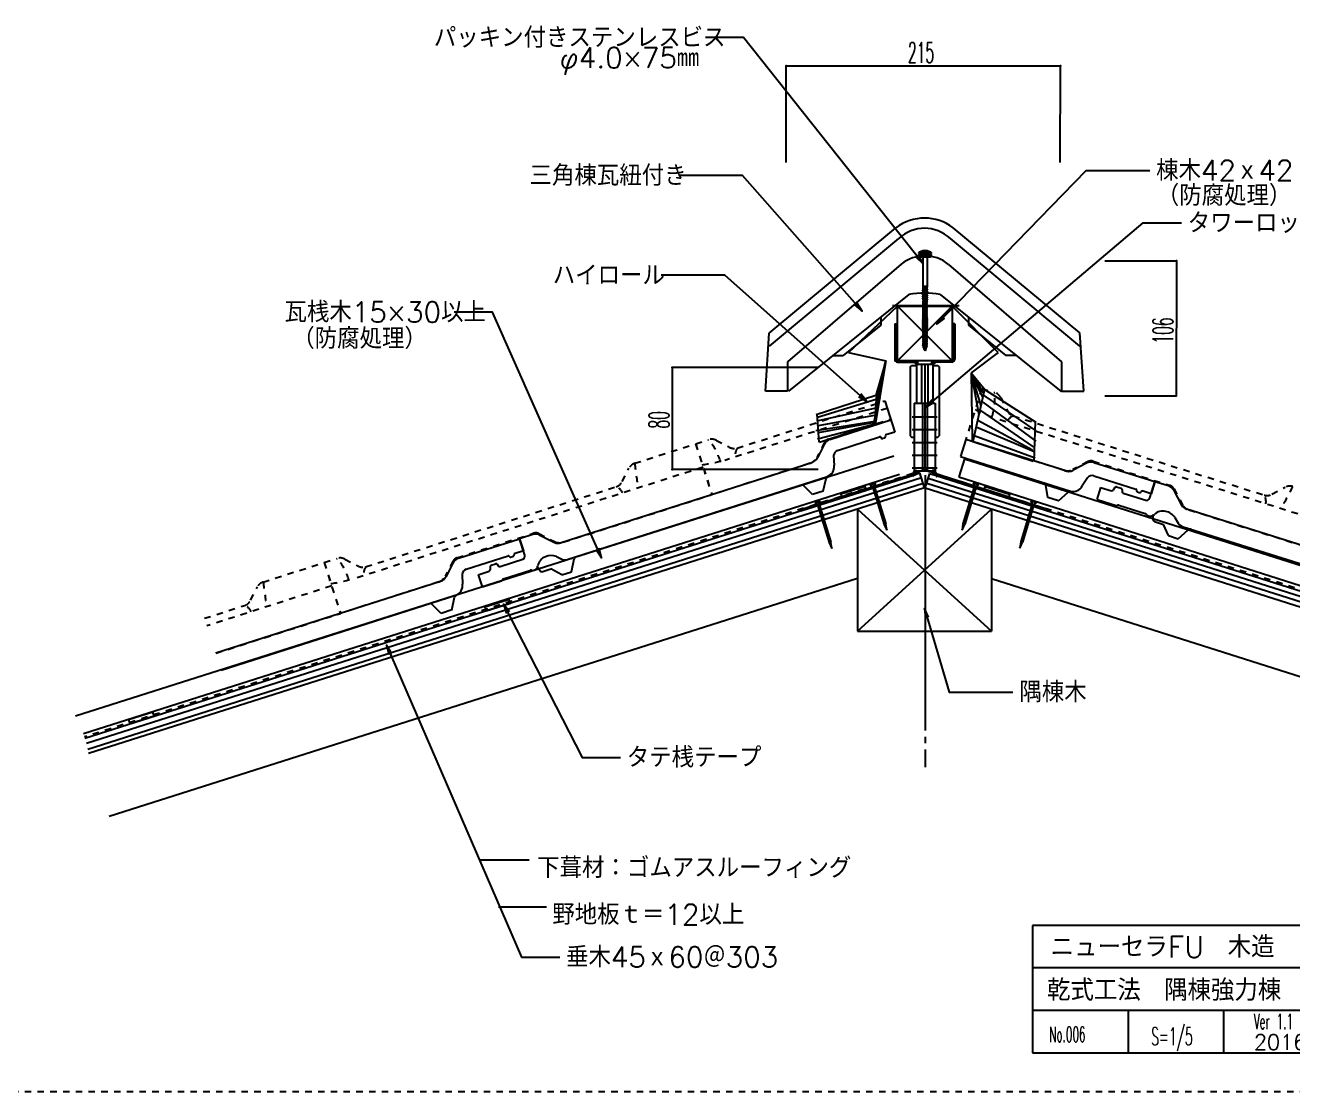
# Model space of a CAD drawing. Extents: x -1727 to 4652, y -2364 to 3340.
# Drawn here: x 1544 to 2538, y 0 to 836 of the extents above; entities that cross this region are included whole.
import ezdxf

# ---------------------------------------------------------------- set-up
doc = ezdxf.new("R2010")
doc.units = 0
doc.header["$LTSCALE"] = 5
for name, pattern in [('DASHDOT', [43, 40, -1, 1, -1]), ('DASHDOTX2', [63, 60, -1, 1, -1]), ('DASHED', [7, 6, -1]), ('DASHED2', [3, 2, -1]), ('DOT', [2, 1, -1])]:
    doc.linetypes.add(name, pattern=pattern)
for name, color, linetype in [('0-0', 7, 'CONTINUOUS'), ('0-1', 7, 'CONTINUOUS'), ('0-2', 7, 'CONTINUOUS'), ('0-3', 7, 'CONTINUOUS'), ('0-4', 7, 'CONTINUOUS'), ('0-A', 7, 'CONTINUOUS')]:
    doc.layers.add(name, color=color, linetype=linetype)
doc.styles.get("Standard").update_dxf_attribs({"font": 'txt.shx', "bigfont": 'extfont.shx'})

msp = doc.modelspace()

# ---------------------------------------------------------------- linework, layer by layer
at = {"layer": '0-0', "color": 7, "linetype": 'CONTINUOUS'}
for p, q in [((2933.494, 130.3427), (2333.494, 130.3427)), ((2333.494, 130.3427), (2333.494, 30.3427)), ((2633.494, 97.0093), (2333.494, 97.0093)), ((2633.494, 63.676), (2333.494, 63.676)), ((2408.494, 63.676), (2408.494, 30.3427)), ((2483.494, 63.676), (2483.494, 30.3427)), ((2333.494, 30.3427), (2933.494, 30.3427))]:
    msp.add_line(p, q, dxfattribs=at)
at = {"layer": '0-1', "color": 4, "linetype": 'CONTINUOUS'}
for p, q in [((2244.2358, 657.411), (2244.2358, 657.2109)), ((2245.3108, 656.711), (2244.311, 656.211)), ((2254.1609, 656.2128), (2244.311, 656.211)), ((2244.3113, 654.711), (2244.311, 656.211)), ((2245.7357, 658.3113), (2244.5636, 657.8809)), ((2253.7358, 657.9125), (2244.7358, 657.9109)), ((2253.736, 656.7125), (2244.736, 656.7109)), ((2252.7355, 658.3125), (2245.7357, 658.3113)), ((2247.384, 656.0214), (2247.085, 656.7113)), ((2251.1009, 656.052), (2251.387, 656.7121)), ((2252.7355, 658.3125), (2253.9077, 657.8825)), ((2253.1609, 656.7124), (2254.1609, 656.2128)), ((2254.1609, 656.2128), (2254.1612, 654.7128)), ((2254.2357, 657.4128), (2254.2357, 657.2127)), ((2254.1612, 654.7128), (2244.3113, 654.711)), ((2244.3113, 654.711), (2245.3113, 654.2111)), ((2253.1614, 654.2125), (2245.3113, 654.2111)), ((2247.6361, 655.4415), (2247.5112, 655.7316)), ((2247.6361, 655.0314), (2247.6361, 655.4415)), ((2247.6363, 654.2115), (2247.6362, 654.8715)), ((2247.6363, 654.2115), (2247.6403, 631.2114)), ((2250.8362, 655.4421), (2251.0062, 655.8321)), ((2250.8362, 655.2021), (2250.8362, 655.4421)), ((2250.8364, 654.2121), (2250.8363, 654.8922)), ((2250.8364, 654.2121), (2250.8405, 630.762)), ((2254.1612, 654.7128), (2253.1614, 654.2125)), ((2247.2906, 630.8813), (2247.7054, 631.1316)), ((2247.2906, 630.7913), (2248.3085, 631.0417)), ((2247.2906, 630.7913), (2247.2906, 630.8813)), ((2247.7785, 630.5016), (2247.2906, 630.7913)), ((2247.2908, 629.5715), (2251.1907, 630.3522)), ((2247.2908, 629.6714), (2247.7786, 629.9514)), ((2247.2908, 629.5715), (2247.2908, 629.6714)), ((2247.2908, 629.5715), (2247.7787, 629.2914)), ((2247.2911, 628.0214), (2251.191, 628.8021)), ((2247.2911, 628.1213), (2247.7788, 628.4016)), ((2247.2911, 628.0214), (2247.2911, 628.1213)), ((2247.2911, 628.0214), (2247.7789, 627.7416)), ((2247.2914, 626.4713), (2251.1912, 627.252)), ((2247.2914, 626.5715), (2247.7791, 626.8515)), ((2247.2914, 626.4713), (2247.2914, 626.5715)), ((2247.2914, 626.4713), (2247.7792, 626.1915)), ((2247.6403, 631.2114), (2247.7054, 631.1316)), ((2248.0736, 631.0417), (2247.7054, 631.1316)), ((2247.7786, 629.9514), (2247.7784, 630.8415)), ((2247.7785, 630.5016), (2248.7984, 631.0418)), ((2250.7034, 630.7319), (2247.7786, 629.9514)), ((2247.7787, 629.2914), (2250.7035, 630.0719)), ((2247.7788, 628.4016), (2247.7787, 629.2914)), ((2250.7037, 629.1821), (2247.7788, 628.4016)), ((2247.7789, 627.7416), (2250.7038, 628.5221)), ((2247.7791, 626.8515), (2247.7789, 627.7416)), ((2250.704, 627.632), (2247.7791, 626.8515)), ((2247.7792, 626.1915), (2250.7041, 626.972)), ((2250.8405, 631.0422), (2248.0736, 631.0417)), ((2250.7034, 630.7319), (2251.1907, 630.4521)), ((2251.1907, 630.3522), (2250.7035, 630.0719)), ((2250.7037, 629.1821), (2250.7035, 630.0719)), ((2250.7037, 629.1821), (2251.1909, 628.902)), ((2251.191, 628.8021), (2250.7038, 628.5221)), ((2250.704, 627.632), (2250.7038, 628.5221)), ((2250.704, 627.632), (2251.1912, 627.3522)), ((2251.1912, 627.252), (2250.7041, 626.972)), ((2250.7042, 626.0819), (2250.7041, 626.972)), ((2251.1907, 630.4521), (2251.1907, 630.3522)), ((2251.1909, 628.902), (2251.191, 628.8021)), ((2251.1912, 627.3522), (2251.1912, 627.252)), ((2247.2916, 624.9215), (2251.1915, 625.7022)), ((2247.2916, 625.0214), (2247.7794, 625.3014)), ((2247.2916, 624.9215), (2247.2916, 625.0214)), ((2247.2916, 624.9215), (2247.7795, 624.6414)), ((2247.2919, 623.3714), (2251.1918, 624.1521)), ((2247.2919, 623.4713), (2247.7796, 623.7516)), ((2247.2919, 623.3714), (2247.2919, 623.4713)), ((2247.2919, 623.3714), (2247.7798, 623.0916)), ((2247.2922, 621.8213), (2251.1921, 622.602)), ((2247.2922, 621.9215), (2247.7799, 622.2015)), ((2247.2922, 621.8213), (2247.2922, 621.9215)), ((2247.2922, 621.8213), (2247.78, 621.5415)), ((2247.2924, 620.3714), (2247.7802, 620.6514)), ((2247.2925, 620.2715), (2247.2924, 620.3714)), ((2247.2925, 620.2715), (2251.1923, 621.0522)), ((2247.2925, 620.2715), (2247.7803, 619.9914)), ((2247.2927, 618.7214), (2251.1926, 619.5021)), ((2247.2927, 618.8213), (2247.7805, 619.1016)), ((2247.2927, 618.7214), (2247.2927, 618.8213)), ((2247.2927, 618.7214), (2247.7806, 618.4416)), ((2247.293, 617.1713), (2251.1929, 617.952)), ((2247.293, 617.2715), (2247.7807, 617.5515)), ((2247.293, 617.1713), (2247.293, 617.2715)), ((2247.293, 617.1713), (2247.7809, 616.8915)), ((2247.2933, 615.6215), (2251.1931, 616.4022)), ((2247.7794, 625.3014), (2247.7792, 626.1915)), ((2250.7042, 626.0819), (2247.7794, 625.3014)), ((2247.7795, 624.6414), (2250.7044, 625.4219)), ((2247.7796, 623.7516), (2247.7795, 624.6414)), ((2250.7045, 624.5321), (2247.7796, 623.7516)), ((2247.7798, 623.0916), (2250.7046, 623.8721)), ((2247.7799, 622.2015), (2247.7798, 623.0916)), ((2250.7048, 622.982), (2247.7799, 622.2015)), ((2247.78, 621.5415), (2250.7049, 622.322)), ((2247.7802, 620.6514), (2247.78, 621.5415)), ((2250.7051, 621.4319), (2247.7802, 620.6514)), ((2247.7803, 619.9914), (2250.7052, 620.7719)), ((2247.7805, 619.1016), (2247.7803, 619.9914)), ((2250.7053, 619.8821), (2247.7805, 619.1016)), ((2247.7806, 618.4416), (2250.7054, 619.2221)), ((2247.7807, 617.5515), (2247.7806, 618.4416)), ((2250.7056, 618.332), (2247.7807, 617.5515)), ((2247.7809, 616.8915), (2250.7057, 617.672)), ((2247.781, 616.0014), (2247.7809, 616.8915)), ((2250.7059, 616.7819), (2247.781, 616.0014)), ((2250.7042, 626.0819), (2251.1915, 625.8021)), ((2251.1915, 625.7022), (2250.7044, 625.4219)), ((2250.7045, 624.5321), (2250.7044, 625.4219)), ((2250.7045, 624.5321), (2251.1918, 624.252)), ((2251.1918, 624.1521), (2250.7046, 623.8721)), ((2250.7048, 622.982), (2250.7046, 623.8721)), ((2250.7048, 622.982), (2251.192, 622.7022)), ((2251.1921, 622.602), (2250.7049, 622.322)), ((2250.7051, 621.4319), (2250.7049, 622.322)), ((2250.7051, 621.4319), (2251.1923, 621.1422)), ((2251.1923, 621.0522), (2250.7052, 620.7719)), ((2250.7053, 619.8821), (2250.7052, 620.7719)), ((2250.7053, 619.8821), (2251.1926, 619.5921)), ((2251.1926, 619.5021), (2250.7054, 619.2221)), ((2250.7056, 618.332), (2250.7054, 619.2221)), ((2250.7056, 618.332), (2251.1929, 618.042)), ((2251.1929, 617.952), (2250.7057, 617.672)), ((2250.7059, 616.7819), (2250.7057, 617.672)), ((2250.7059, 616.7819), (2251.1931, 616.4922)), ((2251.1931, 616.4022), (2250.706, 616.1219)), ((2251.1915, 625.8021), (2251.1915, 625.7022)), ((2251.1918, 624.252), (2251.1918, 624.1521)), ((2251.192, 622.7022), (2251.1921, 622.602)), ((2251.1923, 621.1422), (2251.1923, 621.0522)), ((2251.1926, 619.5921), (2251.1926, 619.5021)), ((2251.1929, 618.042), (2251.1929, 617.952)), ((2251.1931, 616.4922), (2251.1931, 616.4022)), ((2247.2933, 615.7214), (2247.781, 616.0014)), ((2247.2933, 615.6215), (2247.2933, 615.7214)), ((2247.2933, 615.6215), (2247.7811, 615.3414)), ((2247.2935, 614.1713), (2247.7813, 614.4516)), ((2247.2936, 614.0714), (2247.2935, 614.1713)), ((2247.2936, 614.0714), (2251.1934, 614.8521)), ((2247.2936, 614.0714), (2247.7814, 613.7916)), ((2247.2938, 612.5213), (2251.1937, 613.302)), ((2247.2938, 612.6215), (2247.7816, 612.9015)), ((2247.2938, 612.5213), (2247.2938, 612.6215)), ((2247.2938, 612.5213), (2247.7817, 612.2415)), ((2247.2941, 610.9715), (2251.194, 611.7522)), ((2247.2941, 611.0714), (2247.7818, 611.3514)), ((2247.2941, 610.9715), (2247.2941, 611.0714)), ((2247.2941, 610.9715), (2247.782, 610.6914)), ((2247.2944, 609.4214), (2251.1942, 610.2021)), ((2247.2944, 609.5213), (2247.7821, 609.8016)), ((2247.2944, 609.4214), (2247.2944, 609.5213)), ((2247.2944, 609.4214), (2247.7822, 609.1416)), ((2247.2946, 607.9715), (2247.7824, 608.2515)), ((2247.2947, 607.8713), (2247.2946, 607.9715)), ((2247.2947, 607.8713), (2251.1945, 608.652)), ((2247.2947, 607.8713), (2247.7825, 607.5915)), ((2247.2949, 606.3215), (2251.1948, 607.1022)), ((2247.2949, 606.4214), (2247.7827, 606.7014)), ((2247.2949, 606.3215), (2247.2949, 606.4214)), ((2247.7811, 615.3414), (2250.706, 616.1219)), ((2247.7813, 614.4516), (2247.7811, 615.3414)), ((2250.7062, 615.2321), (2247.7813, 614.4516)), ((2247.7814, 613.7916), (2250.7063, 614.5721)), ((2247.7816, 612.9015), (2247.7814, 613.7916)), ((2250.7064, 613.682), (2247.7816, 612.9015)), ((2247.7817, 612.2415), (2250.7065, 613.0121)), ((2247.7818, 611.3514), (2247.7817, 612.2415)), ((2250.7067, 612.122), (2247.7818, 611.3514)), ((2247.782, 610.6914), (2250.7068, 611.462)), ((2247.7821, 609.8016), (2247.782, 610.6914)), ((2250.707, 610.5719), (2247.7821, 609.8016)), ((2247.7822, 609.1416), (2250.7071, 609.9119)), ((2247.7824, 608.2515), (2247.7822, 609.1416)), ((2250.7072, 609.0221), (2247.7824, 608.2515)), ((2247.7825, 607.5915), (2250.7074, 608.3621)), ((2247.7827, 606.7014), (2247.7825, 607.5915)), ((2250.7075, 607.472), (2247.7827, 606.7014)), ((2247.7828, 606.0414), (2250.7076, 606.812)), ((2250.7062, 615.2321), (2250.706, 616.1219)), ((2250.7062, 615.2321), (2251.1934, 614.9421)), ((2251.1934, 614.8521), (2250.7063, 614.5721)), ((2250.7064, 613.682), (2250.7063, 614.5721)), ((2250.7064, 613.682), (2251.1937, 613.392)), ((2251.1937, 613.302), (2250.7065, 613.0121)), ((2250.7067, 612.122), (2250.7065, 613.0121)), ((2250.7067, 612.122), (2251.1939, 611.8422)), ((2251.194, 611.7522), (2250.7068, 611.462)), ((2250.707, 610.5719), (2250.7068, 611.462)), ((2250.707, 610.5719), (2251.1942, 610.2921)), ((2251.1942, 610.2021), (2250.7071, 609.9119)), ((2250.7072, 609.0221), (2250.7071, 609.9119)), ((2250.7072, 609.0221), (2251.1945, 608.742)), ((2251.1945, 608.652), (2250.7074, 608.3621)), ((2250.7075, 607.472), (2250.7074, 608.3621)), ((2250.7075, 607.472), (2251.1948, 607.1922)), ((2251.1948, 607.1022), (2250.7076, 606.812)), ((2250.7078, 605.9219), (2250.7076, 606.812)), ((2251.1934, 614.9421), (2251.1934, 614.8521)), ((2251.1937, 613.392), (2251.1937, 613.302)), ((2251.1939, 611.8422), (2251.194, 611.7522)), ((2251.1942, 610.2921), (2251.1942, 610.2021)), ((2251.1945, 608.742), (2251.1945, 608.652)), ((2251.1948, 607.1922), (2251.1948, 607.1022)), ((2247.2949, 606.3215), (2247.7828, 606.0414)), ((2251.195, 605.6421), (2247.2952, 604.8713)), ((2247.2952, 604.8713), (2247.7829, 605.1516)), ((2247.2952, 604.7714), (2247.2952, 604.8713)), ((2247.2952, 604.7714), (2247.783, 604.4916)), ((2251.1953, 604.092), (2247.2955, 603.3215)), ((2247.2955, 603.3215), (2247.7832, 603.6015)), ((2247.2955, 603.2213), (2247.2955, 603.3215)), ((2247.2955, 603.2213), (2247.7833, 602.9415)), ((2247.2957, 601.6715), (2251.1956, 602.442)), ((2247.2957, 601.7714), (2247.7835, 602.0514)), ((2247.2957, 601.6715), (2247.2957, 601.7714)), ((2247.2957, 601.6715), (2247.7836, 601.3914)), ((2247.296, 600.1214), (2251.1959, 600.8922)), ((2247.296, 600.2213), (2247.7838, 600.5016)), ((2247.296, 600.1214), (2247.296, 600.2213)), ((2247.296, 600.1214), (2247.7839, 599.8416)), ((2251.1961, 599.442), (2247.2963, 598.6715)), ((2247.2963, 598.6715), (2247.784, 598.9515)), ((2247.2963, 598.5713), (2247.2963, 598.6715)), ((2247.2963, 598.5713), (2247.7841, 598.2915)), ((2251.1964, 597.8922), (2247.2965, 597.1214)), ((2247.2965, 597.1214), (2247.7843, 597.4014)), ((2247.2966, 597.0215), (2247.2965, 597.1214)), ((2247.2966, 597.0215), (2247.7844, 596.7414)), ((2247.7829, 605.1516), (2247.7828, 606.0414)), ((2250.7078, 605.9219), (2247.7829, 605.1516)), ((2247.783, 604.4916), (2250.7079, 605.2619)), ((2247.7832, 603.6015), (2247.783, 604.4916)), ((2250.7081, 604.3721), (2247.7832, 603.6015)), ((2247.7833, 602.9415), (2250.7082, 603.7121)), ((2247.7835, 602.0514), (2247.7833, 602.9415)), ((2250.7083, 602.822), (2247.7835, 602.0514)), ((2247.7836, 601.3914), (2250.7085, 602.162)), ((2247.7838, 600.5016), (2247.7836, 601.3914)), ((2250.7086, 601.2719), (2247.7838, 600.5016)), ((2247.7839, 599.8416), (2250.7087, 600.6119)), ((2247.784, 598.9515), (2247.7839, 599.8416)), ((2250.7089, 599.7221), (2247.784, 598.9515)), ((2247.7841, 598.2915), (2250.709, 599.0621)), ((2247.7843, 597.4014), (2247.7841, 598.2915)), ((2250.7092, 598.172), (2247.7843, 597.4014)), ((2247.7844, 596.7414), (2250.7093, 597.512)), ((2247.7846, 595.8516), (2247.7844, 596.7414)), ((2250.7094, 596.6219), (2247.7846, 595.8516)), ((2250.7078, 605.9219), (2251.195, 605.6421)), ((2251.1951, 605.5521), (2250.7079, 605.2619)), ((2250.7081, 604.3721), (2250.7079, 605.2619)), ((2250.7081, 604.3721), (2251.1953, 604.092)), ((2251.1953, 603.9921), (2250.7082, 603.7121)), ((2250.7083, 602.822), (2250.7082, 603.7121)), ((2250.7083, 602.822), (2251.1956, 602.5422)), ((2251.1956, 602.442), (2250.7085, 602.162)), ((2250.7086, 601.2719), (2250.7085, 602.162)), ((2250.7086, 601.2719), (2251.1959, 600.9921)), ((2251.1959, 600.8922), (2250.7087, 600.6119)), ((2250.7089, 599.7221), (2250.7087, 600.6119)), ((2250.7089, 599.7221), (2251.1961, 599.442)), ((2251.1962, 599.3421), (2250.709, 599.0621)), ((2250.7092, 598.172), (2250.709, 599.0621)), ((2250.7092, 598.172), (2251.1964, 597.8922)), ((2251.1964, 597.792), (2250.7093, 597.512)), ((2250.7094, 596.6219), (2250.7093, 597.512)), ((2250.7094, 596.6219), (2251.1967, 596.3421)), ((2251.195, 605.6421), (2251.1951, 605.5521)), ((2251.1953, 604.092), (2251.1953, 603.9921)), ((2251.1956, 602.5422), (2251.1956, 602.442)), ((2251.1959, 600.9921), (2251.1959, 600.8922)), ((2251.1961, 599.442), (2251.1962, 599.3421)), ((2251.1964, 597.8922), (2251.1964, 597.792)), ((2251.1967, 596.3421), (2247.2968, 595.5713)), ((2247.2968, 595.5713), (2247.7846, 595.8516)), ((2247.2968, 595.4714), (2247.2968, 595.5713)), ((2247.2968, 595.4714), (2247.7847, 595.1916)), ((2251.197, 594.792), (2247.2971, 594.0215)), ((2247.2971, 594.0215), (2247.7848, 594.3015)), ((2247.2971, 593.9213), (2247.2971, 594.0215)), ((2247.2971, 593.9213), (2247.785, 593.6415)), ((2247.2974, 592.3715), (2251.1972, 593.142)), ((2247.2974, 592.4714), (2247.7851, 592.7514)), ((2247.2974, 592.3715), (2247.2974, 592.4714)), ((2247.2974, 592.3715), (2247.7852, 592.0914)), ((2247.2976, 590.9213), (2247.7854, 591.2016)), ((2247.2977, 590.8214), (2247.2976, 590.9213)), ((2247.2977, 590.8214), (2251.1975, 591.5922)), ((2247.2977, 590.8214), (2247.7855, 590.5416)), ((2251.1978, 590.0421), (2247.2979, 589.2713)), ((2247.2979, 589.3715), (2247.7887, 589.6515)), ((2247.2979, 589.2713), (2247.2979, 589.3715)), ((2247.2979, 589.2713), (2247.787, 588.9915)), ((2251.1981, 588.492), (2247.2982, 587.7215)), ((2247.2982, 587.8115), (2247.7889, 588.1014)), ((2247.2982, 587.7215), (2247.2982, 587.8115)), ((2247.2982, 587.7215), (2247.7873, 587.4414)), ((2247.2985, 586.1714), (2251.1983, 586.9422)), ((2247.2985, 586.2614), (2247.7892, 586.5516)), ((2247.7847, 595.1916), (2250.7096, 595.9619)), ((2247.7848, 594.3015), (2247.7847, 595.1916)), ((2250.7097, 595.0721), (2247.7848, 594.3015)), ((2247.785, 593.6415), (2250.7098, 594.4121)), ((2247.7851, 592.7514), (2247.785, 593.6415)), ((2250.71, 593.522), (2247.7851, 592.7514)), ((2247.7852, 592.0914), (2250.7101, 592.862)), ((2247.7854, 591.2016), (2247.7852, 592.0914)), ((2250.7103, 591.9719), (2247.7854, 591.2016)), ((2247.7855, 590.5416), (2250.7104, 591.3119)), ((2247.7857, 589.6515), (2247.7855, 590.5416)), ((2250.7105, 590.4221), (2247.7857, 589.6515)), ((2247.7858, 588.9915), (2250.7106, 589.7621)), ((2247.7858, 588.9915), (2247.7859, 588.1014)), ((2250.7108, 588.872), (2247.7859, 588.1014)), ((2247.7861, 587.4414), (2250.7109, 588.212)), ((2247.7861, 587.4414), (2247.7862, 586.5516)), ((2247.7862, 586.5516), (2250.7111, 587.3219)), ((2247.7863, 585.8916), (2250.7112, 586.6619)), ((2251.1978, 590.0421), (2250.7067, 589.7621)), ((2251.1981, 588.492), (2250.707, 588.212)), ((2251.1983, 586.9422), (2250.7073, 586.6619)), ((2251.1967, 596.2422), (2250.7096, 595.9619)), ((2250.7097, 595.0721), (2250.7096, 595.9619)), ((2251.1978, 590.142), (2250.7096, 590.4221)), ((2250.7097, 595.0721), (2251.197, 594.792)), ((2251.197, 594.6921), (2250.7098, 594.4121)), ((2250.71, 593.522), (2250.7098, 594.4121)), ((2251.1981, 588.5922), (2250.7099, 588.872)), ((2250.71, 593.522), (2251.1972, 593.2422)), ((2251.1972, 593.142), (2250.7101, 592.862)), ((2250.7103, 591.9719), (2250.7101, 592.862)), ((2251.1983, 587.0421), (2250.7102, 587.3219)), ((2250.7103, 591.9719), (2251.1975, 591.6921)), ((2251.1975, 591.5922), (2250.7104, 591.3119)), ((2250.7105, 590.4221), (2250.7104, 591.3119)), ((2250.7108, 588.872), (2250.7106, 589.7621)), ((2250.7111, 587.3219), (2250.7109, 588.212)), ((2250.7114, 585.7721), (2250.7112, 586.6619)), ((2251.1967, 596.3421), (2251.1967, 596.2422)), ((2251.197, 594.792), (2251.197, 594.6921)), ((2251.1972, 593.2422), (2251.1972, 593.142)), ((2251.1975, 591.6921), (2251.1975, 591.5922)), ((2251.1978, 590.142), (2251.1978, 590.0421)), ((2251.1981, 588.5922), (2251.1981, 588.492)), ((2251.1983, 587.0421), (2251.1983, 586.9422)), ((2247.2985, 586.1714), (2247.2985, 586.2614)), ((2247.2985, 586.1714), (2247.7875, 585.8916)), ((2247.4247, 584.6514), (2247.9126, 584.3716)), ((2251.1986, 585.3921), (2247.4355, 584.6415)), ((2247.7865, 585.0015), (2247.4355, 584.7414)), ((2247.4355, 584.6415), (2247.4355, 584.7414)), ((2247.7865, 585.0015), (2247.7863, 585.8916)), ((2250.7114, 585.7721), (2247.7865, 585.0015)), ((2247.9117, 584.3715), (2250.7115, 585.1121)), ((2248.2629, 583.4017), (2247.9117, 584.3715)), ((2248.2629, 583.4017), (2248.0919, 583.2217)), ((2248.13, 583.1317), (2248.0919, 583.2217)), ((2250.8809, 583.8321), (2248.13, 583.1317)), ((2248.545, 582.6317), (2248.13, 583.1317)), ((2250.5136, 584.1719), (2248.2629, 583.4017)), ((2250.1889, 583.4321), (2248.545, 582.6317)), ((2249.2494, 580.7019), (2248.545, 582.6317)), ((2250.2609, 583.4819), (2249.2494, 580.7019)), ((2249.2494, 580.7019), (2249.6244, 581.212)), ((2249.6244, 581.212), (2249.5553, 581.5419)), ((2250.8809, 583.8321), (2250.1889, 583.4321)), ((2250.6507, 584.552), (2250.5136, 584.1719)), ((2250.9238, 583.9422), (2250.5136, 584.1719)), ((2251.1986, 585.3921), (2250.7076, 585.1121)), ((2251.1986, 585.492), (2250.7105, 585.7721)), ((2250.7115, 585.1121), (2250.7115, 584.8919)), ((2250.9238, 583.9422), (2250.8809, 583.8321)), ((2251.1986, 585.492), (2251.1986, 585.3921)), ((2208.069, 474.3108), (2217.0887, 444.6531)), ((2209.408, 474.719), (2218.4277, 445.0613)), ((2287.9442, 474.8176), (2279.0437, 445.1232)), ((2289.2845, 474.4156), (2280.384, 444.7211)), ((2164.923, 459.9943), (2173.9427, 430.3366)), ((2166.2619, 460.4025), (2175.2816, 430.7438)), ((2333.3795, 460.7), (2324.479, 431.0046)), ((2334.7198, 460.297), (2325.8193, 430.6025)), ((2217.0887, 444.6531), (2219.2135, 440.0729)), ((2219.2135, 440.0729), (2218.4277, 445.0613)), ((2279.0437, 445.1232), (2278.2787, 440.1324)), ((2278.2787, 440.1324), (2280.384, 444.7211)), ((2173.9427, 430.3366), (2176.0674, 425.7564)), ((2176.0674, 425.7564), (2175.2816, 430.7438)), ((2324.479, 431.0046), (2323.714, 426.0138)), ((2323.714, 426.0138), (2325.8193, 430.6025))]:
    msp.add_line(p, q, dxfattribs=at)
at = {"layer": '0-1', "color": 7, "linetype": 'CONTINUOUS'}
for p, q in [((2189.3088, 579.4416), (2227.5711, 615.7914)), ((2223.696, 616.1127), (2275.9338, 616.1127)), ((2227.5711, 615.7914), (2270.5711, 572.7914)), ((2270.5711, 615.7914), (2227.5711, 572.7914)), ((2306.6263, 579.4317), (2270.5711, 615.7914)), ((2189.3088, 579.4416), (2218.4551, 572.9209)), ((2306.6263, 579.4317), (2285.3656, 563.3229)), ((2209.1706, 523.2185), (2218.1178, 571.3228)), ((2209.9453, 525.2205), (2218.1178, 571.3228)), ((2218.4551, 572.9209), (2210.2111, 523.0233)), ((2210.3947, 535.3679), (2218.2056, 572.139)), ((2218.4551, 572.9209), (2210.684, 545.6621)), ((2210.8682, 541.8381), (2218.2056, 572.139)), ((2285.3656, 563.3229), (2286.1573, 510.5925)), ((2285.3656, 563.3229), (2296.4127, 550.0371)), ((2294.4788, 544.3117), (2285.615, 562.541)), ((2295.2323, 547.7448), (2285.615, 562.541)), ((2285.7026, 561.7248), (2291.4605, 530.5596)), ((2285.7026, 561.7248), (2293.0143, 537.6388)), ((2295.8955, 550.7662), (2286.8862, 509.7178)), ((2296.4127, 550.0371), (2336.0868, 524.8184)), ((2210.684, 545.6621), (2163.8613, 530.5393)), ((2214.4516, 543.4659), (2164.8806, 528.5129)), ((2211.2014, 546.3912), (2209.7114, 523.3637)), ((2336.3075, 509.9995), (2294.9034, 540.549)), ((2336.3096, 517.924), (2294.9125, 546.2877)), ((2164.403, 531.0219), (2166.0839, 508.9659)), ((2164.4368, 525.7049), (2212.1917, 536.1737)), ((2165.7844, 522.2386), (2211.2921, 530.6076)), ((2334.3686, 505.3518), (2292.3152, 534.4536)), ((2209.9453, 525.2205), (2163.5882, 518.0565)), ((2164.9476, 511.589), (2209.1706, 523.2185)), ((2165.7548, 516.6827), (2211.2624, 525.0517)), ((2166.4748, 509.0974), (2210.3718, 523.586)), ((2334.9054, 501.5617), (2289.3124, 520.7721)), ((2290.558, 526.4477), (2333.4322, 502.9964)), ((2335.5451, 525.3011), (2334.575, 493.8449)), ((2334.1842, 493.9765), (2286.7804, 509.2359)), ((2335.7117, 496.4678), (2287.8593, 514.1514)), ((2248.8407, 487.6955), (2241.2344, 484.5622)), ((2256.5034, 484.7028), (2248.8407, 487.6955))]:
    msp.add_line(p, q, dxfattribs=at)
at = {"layer": '0-1', "color": 3, "linetype": 'CONTINUOUS'}
for p, q in [((2227.5711, 615.7914), (2270.5711, 615.7914)), ((2227.5711, 572.7914), (2227.5711, 615.7914)), ((2270.5711, 615.7914), (2270.5711, 572.7914)), ((2270.5711, 572.7914), (2227.5711, 572.7914)), ((2224.7555, 498.1271), (1582.9504, 294.2422)), ((2280.3305, 496.1458), (2275.789, 481.8498)), ((2280.3305, 496.1458), (2910.2686, 296.0308)), ((2229.297, 483.8311), (1589.1984, 280.4884)), ((2275.789, 481.8498), (2905.7272, 281.7348))]:
    msp.add_line(p, q, dxfattribs=at)
at = {"layer": '0-1', "color": 6, "linetype": 'CONTINUOUS'}
for p, q in [((2225.5261, 601.9089), (2226.5261, 601.9089)), ((2225.5261, 601.9089), (2225.5261, 574.1089)), ((2226.5261, 601.9089), (2226.5261, 574.1089)), ((2272.5261, 601.9089), (2271.5261, 601.9089)), ((2271.5261, 601.9089), (2271.5261, 574.1089)), ((2272.5261, 601.9089), (2272.5261, 574.1089)), ((2242.0261, 572.9089), (2227.7261, 572.9089)), ((2227.7261, 571.9089), (2242.0261, 571.9089)), ((2237.6261, 568.1089), (2238.6261, 569.1089)), ((2237.6261, 568.1089), (2237.6261, 514.1089)), ((2238.6261, 569.1089), (2242.6261, 569.1089)), ((2240.6261, 571.9089), (2242.6261, 569.9089)), ((2242.6261, 571.3089), (2242.6261, 539.6955)), ((2242.6261, 570.3089), (2255.4261, 570.3089)), ((2243.6261, 570.3089), (2243.6261, 571.3089)), ((2246.6119, 570.3089), (2246.6119, 539.6955)), ((2249.0261, 570.3089), (2249.0261, 514.9089)), ((2251.4403, 570.3089), (2251.4403, 539.6955)), ((2254.4261, 570.3089), (2254.4261, 571.3089)), ((2257.4261, 571.9089), (2255.4261, 569.9089)), ((2255.4261, 571.3089), (2255.4261, 539.6955)), ((2255.4261, 569.1089), (2259.4261, 569.1089)), ((2256.0261, 572.9089), (2270.3261, 572.9089)), ((2270.3261, 571.9089), (2256.0261, 571.9089)), ((2259.4261, 569.1089), (2260.4261, 568.1089)), ((2260.4261, 568.1089), (2260.4261, 514.1089)), ((2240.7105, 539.6955), (2240.7105, 486.3422)), ((2240.7105, 539.6955), (2257.3417, 539.6955)), ((2247.1675, 539.6955), (2247.1675, 486.6955)), ((2249.0261, 539.6955), (2249.0261, 486.6955)), ((2250.8847, 539.6955), (2250.8847, 486.6955)), ((2257.3417, 539.6955), (2257.3417, 486.3422)), ((2237.6261, 514.1089), (2238.6261, 513.1089)), ((2238.6261, 513.1089), (2240.7105, 513.1089)), ((2257.3417, 513.1089), (2259.4261, 513.1089)), ((2259.4261, 513.1089), (2260.4261, 514.1089)), ((2239.0661, 482.9785), (2241.5261, 487.6958)), ((2258.9861, 482.9785), (2256.5261, 487.6958)), ((2256.5261, 487.07), (2256.5261, 485.2171)), ((2151.6645, 456.1862), (2241.7955, 484.8286)), ((2151.9672, 455.2334), (2242.0836, 483.871)), ((2240.7105, 486.3422), (2240.7361, 486.1808)), ((2241.5261, 486.6955), (2256.5261, 486.6955)), ((2242.6261, 486.4955), (2255.4261, 486.4955)), ((2346.0073, 454.9899), (2255.9687, 483.871)), ((2346.3126, 455.9419), (2256.2593, 484.8278)), ((2257.3417, 486.3422), (2257.3162, 486.1808)), ((2346.3126, 455.9419), (2346.0073, 454.9899))]:
    msp.add_line(p, q, dxfattribs=at)
at = {"layer": '0-1', "color": 6, "linetype": 'DASHED'}
for p, q in [((2226.5261, 596.6089), (2225.5261, 596.6089)), ((2271.5261, 596.6089), (2272.5261, 596.6089)), ((2226.5261, 593.2089), (2225.5261, 593.2089)), ((2271.5261, 593.2089), (2272.5261, 593.2089)), ((2226.5261, 584.1089), (2225.5261, 584.1089)), ((2226.5261, 580.7089), (2225.5261, 580.7089)), ((2271.5261, 584.1089), (2272.5261, 584.1089)), ((2271.5261, 580.7089), (2272.5261, 580.7089)), ((2241.3332, 572.616), (2243.3332, 570.616)), ((2256.719, 572.616), (2254.719, 570.616)), ((2239.9528, 482.5161), (2242.4128, 487.2334)), ((2242.3566, 487.1955), (2242.6261, 487.1955)), ((2255.6956, 487.1955), (2255.4261, 487.1955))]:
    msp.add_line(p, q, dxfattribs=at)
at = {"layer": '0-1', "color": 6, "linetype": 'DASHDOTX2'}
for p, q in [((2258.9038, 528.6955), (2239.1484, 528.6955)), ((2257.8038, 528.6955), (2240.2484, 528.6955)), ((2258.9038, 518.6955), (2239.1484, 518.6955)), ((2257.8038, 518.6955), (2240.2484, 518.6955)), ((2258.9038, 508.6955), (2239.1484, 508.6955)), ((2257.8038, 508.6955), (2240.2484, 508.6955)), ((2258.9038, 498.6955), (2239.1484, 498.6955)), ((2257.8038, 498.6955), (2240.2484, 498.6955)), ((2258.9038, 488.6955), (2239.1484, 488.6955)), ((2257.8038, 488.6955), (2240.2484, 488.6955))]:
    msp.add_line(p, q, dxfattribs=at)
at = {"layer": '0-1', "color": 7, "linetype": 'DOT'}
for p, q in [((2249.348, 487.5098), (1589.9749, 278.0441)), ((2248.4089, 487.4672), (2904.9657, 279.2914))]:
    msp.add_line(p, q, dxfattribs=at)
at = {"layer": '0-1', "color": 4, "linetype": 'DASHED2'}
for p, q in [((2205.8606, 475.731), (2210.453, 477.1272)), ((2209.408, 474.719), (2210.453, 477.1272)), ((2286.889, 477.2212), (2287.9442, 474.8176)), ((2286.889, 477.2212), (2291.4866, 475.8427)), ((2205.8606, 475.731), (2208.069, 474.3108)), ((2289.2845, 474.4156), (2291.4866, 475.8427)), ((2162.7145, 461.4135), (2167.307, 462.8107)), ((2162.7145, 461.4135), (2164.923, 459.9943)), ((2166.2619, 460.4025), (2167.307, 462.8107)), ((2332.3253, 463.1026), (2336.9229, 461.7241)), ((2332.3253, 463.1026), (2333.3795, 460.7)), ((2334.7198, 460.297), (2336.9229, 461.7241))]:
    msp.add_line(p, q, dxfattribs=at)
at = {"layer": '0-1', "color": 4, "linetype": 'DASHDOT'}
msp.add_line((2249.4246, 483.1493), (2249.4246, 254.4004), dxfattribs=at)
at = {"layer": '0-1', "color": 7, "linetype": 'CONTINUOUS'}
for points in [[(2184.2092, 465.4922), (2203.2837, 471.5059), (2202.3816, 474.367), (2183.3071, 468.3534), (2184.2092, 465.4922)], [(2314.6477, 465.3968), (2295.5732, 471.4105), (2296.4753, 474.2716), (2315.5498, 468.258), (2314.6477, 465.3968)], [(1904.9491, 376.8178), (1924.0236, 382.8315), (1923.1215, 385.6927), (1904.047, 379.679), (1904.9491, 376.8178)], [(1625.518, 288.6856), (1644.5925, 294.6992), (1643.6905, 297.5604), (1624.616, 291.5467), (1625.518, 288.6856)]]:
    msp.add_lwpolyline(points, close=True, dxfattribs=at)
at = {"layer": '0-1', "color": 4, "linetype": 'CONTINUOUS'}
for centre, radius, start, end in [((2244.7359, 657.4111), 0.5001, 90.0101, 180.0101), ((2244.7359, 657.211), 0.5001, 180.0101, 270.0101), ((2249.2369, 651.9519), 7.2555, 61.1686, 118.8521), ((2253.7359, 657.4127), 0.5001, 0.0101, 90.0101), ((2253.7359, 657.2126), 0.5001, 270.0101, 360.0101), ((2249.7116, 584.8918), 0.9999, 340.0101, 360.0101)]:
    msp.add_arc(centre, radius, start, end, dxfattribs=at)
at = {"layer": '0-1', "color": 6, "linetype": 'CONTINUOUS'}
for centre, radius, start, end in [((2227.7261, 574.1089), 2.2, 180, 270), ((2227.7261, 574.1089), 1.2, 180, 270), ((2242.0261, 571.3089), 1.6, 0, 90), ((2242.0261, 571.3089), 0.6, 0, 90), ((2256.0261, 571.3089), 1.6, 90, 180), ((2256.0261, 571.3089), 0.6, 90, 180), ((2270.3261, 574.1089), 2.2, 270, 360), ((2270.3261, 574.1089), 1.2, 270, 360), ((2241.5261, 484.6958), 1, 304.9144, 360), ((2256.5261, 484.6958), 1, 180, 235.0856), ((2261.0006, 485.6809), 3.7182, 172.2745, 210.0571)]:
    msp.add_arc(centre, radius, start, end, dxfattribs=at)
at = {"layer": '0-1', "color": 6, "linetype": 'DASHED'}
for centre, radius, start, end in [((2240.6261, 571.9089), 1, 45, 90), ((2242.6261, 569.9089), 1, 0, 45), ((2257.4261, 571.9089), 1, 90, 135), ((2242.3566, 487.2455), 0.05, 206.8972, 270), ((2256.5261, 487.6958), 1, 178.8655, 207.5416), ((2255.6956, 487.2455), 0.05, 270, 333.1028), ((2239.0661, 482.9785), 1, 303.7822, 332.4584), ((2237.0516, 485.6809), 3.7182, 329.9429, 367.7255), ((2258.9861, 482.9785), 1, 207.5416, 236.2178)]:
    msp.add_arc(centre, radius, start, end, dxfattribs=at)
at = {"layer": '0-2', "color": 2, "linetype": 'CONTINUOUS'}
for p, q in [((2127.0723, 594.6488), (2226.4753, 677.1028)), ((2370.6563, 594.7338), (2271.3433, 677.1128)), ((2127.1743, 584.4138), (2228.6793, 668.6108)), ((2370.6563, 584.4138), (2269.1523, 668.6108)), ((2230.6373, 648.5108), (2141.4153, 572.1038)), ((2267.6183, 648.4718), (2356.4153, 572.1818)), ((2236.6553, 624.8608), (2142.2123, 549.1038)), ((2261.1753, 624.8608), (2356.1033, 548.7148)), ((2214.5193, 607.1038), (2214.5193, 600.6948)), ((2283.3123, 607.1038), (2283.3123, 600.6948)), ((2214.5193, 600.6948), (2185.1103, 577.1038)), ((2283.3113, 600.6948), (2312.7203, 577.1038)), ((2124.2363, 549.1038), (2127.0723, 594.6488)), ((2373.9153, 549.1038), (2370.6563, 594.7338)), ((2177.1193, 577.1038), (2185.1103, 577.1038)), ((2320.7113, 577.1038), (2312.7203, 577.1038)), ((2141.4153, 572.1038), (2141.4153, 549.1038)), ((2356.4153, 572.1818), (2356.4153, 549.1038)), ((2141.4153, 549.1038), (2124.2363, 549.1038)), ((2356.4153, 549.1038), (2373.9153, 549.1038)), ((2217.7561, 541.4677), (2225.5733, 517.0022)), ((2174.6036, 511.2246), (2222.4642, 526.517)), ((2225.5733, 517.0022), (2218.4052, 514.7119)), ((2170.257, 507.2822), (2164.9361, 496.8764)), ((2180.6713, 502.637), (2213.5977, 513.1576)), ((2214.5036, 512.9118), (2214.906, 512.3213)), ((2217.4601, 512.3363), (2216.0982, 511.9011)), ((2218.117, 513.9984), (2218.1375, 513.3538)), ((2281.2136, 511.2311), (2277.207, 497.8162)), ((2359.6671, 486.5013), (2281.2136, 511.2311)), ((2177.5807, 498.5633), (2177.8743, 490.9184)), ((2277.207, 497.8162), (2363.4129, 470.6427)), ((2160.5365, 493.008), (1963.9279, 430.1879)), ((2375.8399, 492.5578), (2365.4923, 487.1247)), ((2381.6644, 493.2723), (2429.5844, 478.1671)), ((1969.4829, 417.2667), (2172.7416, 482.2117)), ((2169.45, 470.562), (2171.6448, 480.6491)), ((2376.7955, 481.2113), (2372.627, 474.7962)), ((2381.6696, 482.7573), (2414.6369, 472.3655)), ((2425.6187, 465.3478), (2429.6358, 478.0918)), ((2429.6175, 478.0534), (2426.6378, 468.6007)), ((2440.9426, 474.5278), (2429.6358, 478.0918)), ((2161.0636, 467.9683), (2153.1124, 476.0234)), ((2169.4701, 470.6543), (2161.0636, 467.9683)), ((2345.6585, 465.7401), (2343.8075, 476.9061)), ((2354.0058, 463.0231), (2361.6157, 469.9985)), ((2386.99, 473.6878), (2384.0183, 464.2603)), ((2386.99, 473.6878), (2395.5781, 470.9807)), ((2398.2345, 473.6239), (2396.851, 471.5155)), ((2399.5466, 474.0327), (2402.9885, 472.9478)), ((2403.8141, 471.8651), (2403.7766, 470.4396)), ((2404.6188, 469.1328), (2423.2105, 463.2724)), ((2415.2352, 471.6423), (2415.2235, 470.9278)), ((2417.3189, 469.4672), (2415.9552, 469.897)), ((2418.814, 470.4463), (2418.459, 469.9079)), ((2426.6378, 468.6007), (2419.4608, 470.863)), ((2444.1295, 471.7078), (2450.3444, 459.8393)), ((2354.0755, 463.087), (2345.6585, 465.7401)), ((2384.1583, 464.1256), (2399.0798, 459.4222)), ((2401.2589, 459.6817), (2422.7267, 452.9147)), ((2428.2222, 447.9846), (2428.1607, 452.4226)), ((2445.2269, 449.9635), (2446.9302, 446.806)), ((2651.406, 394.5627), (2454.5533, 456.6139)), ((2429.1443, 446.8781), (2436.2192, 444.6479)), ((2440.3053, 435.8396), (2436.2192, 444.6479)), ((2447.8949, 433.4472), (2455.6354, 440.4775)), ((2451.6407, 442.8541), (2655.1517, 378.7041)), ((1883.2321, 418.148), (1931.0927, 433.4403)), ((1942.478, 436.9747), (1931.1853, 433.3665)), ((1931.1853, 433.3665), (1934.2018, 423.9256)), ((1935.2522, 420.6382), (1931.1853, 433.3665)), ((1946.7078, 436.5085), (1958.6293, 430.3959)), ((2440.3053, 435.8396), (2447.8949, 433.4472)), ((1889.2999, 409.5604), (1922.2263, 420.081)), ((1915.9129, 411.6209), (1934.4815, 417.554)), ((1923.1321, 419.8352), (1923.5346, 419.2446)), ((1926.0887, 419.2596), (1924.7267, 418.8245)), ((1926.7455, 420.9217), (1926.766, 420.2772)), ((1934.2018, 423.9256), (1927.0337, 421.6352)), ((1960.1433, 419.3765), (1963.3556, 417.7791)), ((1971.8471, 407.4213), (1974.117, 417.6286)), ((1878.8855, 414.2056), (1873.5646, 403.7998)), ((1898.8836, 405.1766), (1907.4611, 407.9173)), ((1908.1071, 411.6085), (1908.1926, 409.0882)), ((1908.9433, 412.6992), (1912.381, 413.7976)), ((1913.6798, 413.3891), (1914.4712, 412.2029)), ((1918.6179, 401.962), (1940.059, 408.8128)), ((1947.3917, 407.9539), (1944.7823, 411.5444)), ((1948.7832, 407.5817), (1955.8493, 409.8394)), ((1964.2669, 404.9993), (1955.8493, 409.8394)), ((1869.165, 399.9314), (1692.9282, 343.6204)), ((1886.2092, 405.4867), (1886.5028, 397.8418)), ((1898.8836, 405.1766), (1901.8922, 395.7608)), ((1902.0842, 395.7315), (1916.9872, 400.4933)), ((1964.2669, 404.9993), (1971.8471, 407.4213)), ((1697.1889, 330.2857), (1881.3701, 389.1351)), ((1869.6921, 374.8916), (1861.7409, 382.9468)), ((1878.0785, 377.4853), (1880.2733, 387.5725)), ((1878.0986, 377.5777), (1869.6921, 374.8916))]:
    msp.add_line(p, q, dxfattribs=at)
at = {"layer": '0-2', "color": 2, "linetype": 'DOT'}
for p, q in [((2293.8046, 551.1538), (2281.2242, 511.2434)), ((2293.8046, 551.1538), (2303.9289, 547.9625)), ((2101.8585, 504.4363), (2217.7561, 541.4677)), ((2308.599, 544.0305), (2313.467, 534.6016)), ((2219.6405, 535.5702), (2092.132, 494.8288)), ((2173.4869, 511.5668), (2222.3241, 527.1712)), ((2579.7504, 440.7977), (2304.906, 527.4331)), ((2318.3926, 529.6735), (2515.0292, 467.6904)), ((2021.5104, 492.5368), (2069.3134, 507.8107)), ((2069.3146, 507.8068), (2082.051, 467.9459)), ((2069.3837, 507.8068), (2079.4954, 511.0377)), ((2069.3837, 507.8068), (2082.12, 467.9459)), ((2085.5783, 510.5183), (2094.9925, 505.6221)), ((2170.5328, 509.0686), (2164.3183, 497.0182)), ((2358.467, 486.8953), (2281.2242, 511.2434)), ((2075.2641, 489.4613), (1800.7605, 401.7522)), ((2011.6758, 478.2288), (2017.0608, 488.7892)), ((2159.267, 492.5958), (2082.12, 467.9459)), ((2377.1701, 493.8569), (2365.144, 487.5954)), ((2381.0241, 494.1944), (2441.0165, 475.2838)), ((1810.487, 411.3596), (2006.8798, 474.1109)), ((1965.5634, 430.7259), (2082.051, 467.9459)), ((2444.4514, 472.6488), (2451.0908, 459.8969)), ((2521.3221, 468.2891), (2531.8112, 473.8116)), ((2456.2561, 456.0706), (2572.8883, 419.3062)), ((1882.1154, 418.4901), (1942.0334, 437.6351)), ((1946.3591, 437.463), (1959.1369, 430.8734)), ((1778.0122, 414.7301), (1788.1239, 417.961)), ((1730.1389, 399.4601), (1777.9419, 414.7341)), ((1777.9432, 414.7301), (1790.6795, 374.8693)), ((1778.0122, 414.7301), (1790.7485, 374.8693)), ((1794.2068, 417.4417), (1803.621, 412.5455)), ((1879.1613, 415.992), (1872.9468, 403.9415)), ((1867.8955, 399.5192), (1790.7485, 374.8693)), ((1783.8927, 396.3847), (1686.0573, 365.1244)), ((1720.3043, 385.1521), (1725.6893, 395.7125)), ((1684.1729, 371.0219), (1715.5084, 381.0342)), ((1692.9237, 343.6345), (1790.6795, 374.8693))]:
    msp.add_line(p, q, dxfattribs=at)
at = {"layer": '0-2', "color": 2, "linetype": 'CONTINUOUS'}
for centre, radius, start, end in [((2248.9163, 647.6098), 37.06, 52.7582, 127.267), ((2248.9153, 647.5268), 29.224, 46.1742, 133.826), ((2249.1043, 626.0568), 29.073, 50.4447, 129.436), ((2248.9153, 547.1628), 78.659, 81.0331, 98.9669), ((2177.4005, 503.7737), 7.9586, 110.5747, 153.8421), ((2213.8338, 512.2989), 0.9079, 42.4648, 105.4154), ((2215.8391, 513.0489), 1.1833, 217.9482, 282.7463), ((2216.9651, 513.4001), 1.1734, 294.9567, 357.7384), ((2219.0204, 513.9598), 0.9034, 112.4041, 175.5422), ((2182.6011, 497.9637), 5.0561, 112.4373, 173.1887), ((2157.9131, 500.4152), 7.8561, 289.5032, 316.1066), ((2157.8005, 500.5292), 8.0162, 316.0779, 332.892), ((2169.8614, 489.7927), 8.0916, 290.8103, 367.9973), ((2361.7689, 494.2237), 8.0162, 280.8626, 297.6767), ((2379.6529, 485.5721), 7.9586, 75.3594, 118.6268), ((2172.9493, 480.2732), 1.3576, 107.8046, 163.9235), ((2361.7952, 494.0657), 7.8561, 254.2878, 280.8913), ((2380.5514, 477.8264), 5.0561, 77.222, 137.9734), ((2362.4647, 468.9392), 1.3576, 72.5893, 128.7082), ((2365.4313, 478.4972), 8.0916, 255.5949, 332.782), ((2395.7747, 472.341), 1.3563, 261.8979, 322.5109), ((2399.2395, 472.7158), 1.3545, 77.2011, 137.8999), ((2402.47, 471.6975), 1.3545, 7.1085, 67.812), ((2405.1296, 470.3868), 1.354, 177.7664, 247.8381), ((2414.3346, 471.5277), 0.9079, 7.2495, 70.2), ((2416.4055, 470.9842), 1.1833, 182.7329, 247.531), ((2417.5278, 470.6218), 1.1734, 259.7413, 322.523), ((2419.5298, 469.8939), 0.9034, 77.1888, 140.3269), ((2437.4704, 467.3924), 7.9354, 30.1179, 64.052), ((2399.4629, 460.7595), 1.3912, 253.0651, 300.0088), ((2400.8546, 458.342), 1.3994, 73.2071, 119.863), ((2423.0335, 466.1671), 2.712, 258.1919, 342.4153), ((2456.9559, 464.1079), 7.8698, 212.8478, 252.2236), ((2421.4914, 451.5528), 1.6842, 22.1735, 63.5029), ((2425.3898, 454.8084), 3.5119, 228.2455, 257.6474), ((2425.8929, 456.2538), 5.0383, 257.1321, 310.9809), ((2429.5626, 448.197), 1.3571, 189.0062, 252.4045), ((2435.6845, 445.8541), 9.2519, 75.4242, 134.5243), ((2435.8327, 443.7685), 11.2529, 33.4025, 78.8289), ((2454.0602, 450.5213), 8.0399, 207.5234, 252.4863), ((2457.1912, 438.2539), 2.7139, 72.5751, 124.9807), ((1943.7559, 429.1429), 7.9354, 65.3333, 99.2673), ((1961.5694, 437.6959), 7.8698, 248.0631, 287.439), ((1886.029, 410.6971), 7.9586, 110.5747, 153.8421), ((1922.4623, 419.2222), 0.9079, 42.4648, 105.4154), ((1924.4677, 419.9723), 1.1833, 217.9482, 282.7463), ((1925.5936, 420.3235), 1.1734, 294.9567, 357.7384), ((1927.6489, 420.8832), 0.9034, 112.4041, 175.5422), ((1932.6676, 419.8168), 2.712, 293.4073, 377.6306), ((1954.7169, 410.5166), 9.2519, 110.6395, 169.7397), ((1956.0407, 408.8981), 11.2529, 68.6179, 114.0443), ((1967.0383, 424.9259), 8.0399, 242.7387, 287.7017), ((1976.6704, 416.7091), 2.7139, 107.7905, 160.196), ((1891.2296, 404.887), 5.0561, 112.4373, 173.1887), ((1906.8373, 409.142), 1.3563, 297.1133, 357.7263), ((1909.4519, 411.4462), 1.3545, 112.4164, 173.1153), ((1912.6783, 412.4771), 1.3545, 42.3239, 103.0274), ((1915.607, 412.94), 1.354, 212.9818, 283.0534), ((1939.8351, 406.9878), 1.6842, 57.3889, 98.7183), ((1941.1427, 411.8956), 3.5119, 263.4609, 292.8628), ((1940.7202, 413.3666), 5.0383, 292.3474, 346.1963), ((1948.3643, 408.9004), 1.3571, 224.2215, 287.6198), ((1866.5416, 407.3386), 7.8561, 289.5032, 316.1066), ((1866.429, 407.4525), 8.0162, 316.0779, 332.892), ((1878.4899, 396.716), 8.0916, 290.8103, 367.9973), ((1916.529, 401.8069), 1.3912, 288.2804, 335.2241), ((1919.0601, 400.6343), 1.3994, 108.4224, 155.0784), ((1881.5778, 387.1965), 1.3576, 107.8046, 163.9235)]:
    msp.add_arc(centre, radius, start, end, dxfattribs=at)
at = {"layer": '0-2', "color": 2, "linetype": 'DOT'}
for centre, radius, start, end in [((2258.1199, 543.5721), 46.0189, 341.3334, 365.4745), ((2301.535, 540.3796), 7.9517, 27.331, 72.4796), ((2375.5513, 712.8551), 198.2717, 243.9707, 248.7532), ((2321.2345, 537.4604), 8.277, 200.2059, 249.4375), ((2320.3271, 522.8937), 6.8857, 103.6883, 166.5094), ((2081.9123, 503.4621), 7.9517, 62.5464, 107.695), ((2044.6016, 481.035), 46.0189, 16.5488, 40.6899), ((2175.235, 506.5039), 5.3562, 109.0485, 151.3908), ((2099.69, 512.4369), 8.277, 235.4212, 284.6529), ((2107.3485, 500.0128), 6.8857, 138.9037, 201.7247), ((2155.602, 501.8782), 9.9797, 291.546, 330.8571), ((2023.9884, 485.07), 7.8628, 108.1958, 151.7707), ((4197.9247, 773.8135), 2194.5149, 187.364, 187.8756), ((2042.9247, 687.0545), 198.2717, 279.1861, 283.9686), ((2360.8254, 496.5923), 9.9797, 256.3307, 295.6418), ((2379.5328, 489.0501), 5.3562, 73.8331, 116.1754), ((2004.4894, 481.7565), 8.0056, 288.7825, 333.8546), ((2003.2674, 465.1088), 9.8322, 25.2245, 67.2666), ((2439.8257, 470.1754), 5.2455, 28.1343, 76.8778), ((2517.4851, 475.3153), 8.0056, 253.5671, 298.6392), ((2506.8869, 462.419), 9.8322, 350.0091, 392.0512), ((4477.9157, -550.9242), 2194.5149, 152.1487, 152.6602), ((2535.3264, 466.7783), 7.8628, 72.9804, 116.5554), ((2459.2459, 465.5061), 9.8979, 214.521, 252.4187), ((1944.0063, 432.7748), 5.2455, 63.3497, 112.0932), ((1962.565, 440.1587), 9.8979, 249.7364, 287.634), ((1790.5408, 410.3855), 7.9517, 62.5464, 107.695), ((1753.2301, 387.9584), 46.0189, 16.5488, 40.6899), ((1883.8635, 413.4273), 5.3562, 109.0485, 151.3908), ((1808.3185, 419.3603), 8.277, 235.4212, 284.6529), ((1815.977, 406.9362), 6.8857, 138.9037, 201.7247), ((1732.6169, 391.9934), 7.8628, 108.1958, 151.7707), ((3906.5532, 680.7369), 2194.5149, 187.364, 187.8756), ((1751.5532, 593.9778), 198.2717, 279.1861, 283.9686), ((1864.2305, 408.8015), 9.9797, 291.546, 330.8571), ((1713.1179, 388.6798), 8.0056, 288.7825, 333.8546), ((1711.8959, 372.0322), 9.8322, 25.2245, 67.2666)]:
    msp.add_arc(centre, radius, start, end, dxfattribs=at)
at = {"layer": '0-3', "color": 7, "linetype": 'CONTINUOUS'}
for p, q in [((2140.3824, 728.2944), (2140.3893, 804.0056)), ((2140.3893, 804.0056), (2355.3893, 803.9861)), ((2355.3824, 728.2749), (2355.3893, 803.9861)), ((2390.3979, 651.1581), (2446.3876, 651.1319)), ((2446.3876, 651.1319), (2446.3382, 545.4648)), ((2051.0462, 567.6984), (2051.039, 487.7134)), ((2165.3303, 567.6881), (2051.0462, 567.6984)), ((2390.3485, 545.4909), (2446.3382, 545.4648)), ((2165.3231, 487.703), (2051.039, 487.7134)), ((1900.1658, 181.6006), (1938.844, 181.6006)), ((1914.5973, 144.8364), (1952.4264, 144.8364))]:
    msp.add_line(p, q, dxfattribs=at)
for points in [[(2247.9021, 648.9756), (2106.9913, 826.2602), (2076.9913, 826.2602)], [(2199.9196, 611.8428), (2106.0481, 718.1318), (2056.0481, 718.1363)], [(2258.6071, 601.6955), (2375.5265, 722.1361), (2425.5265, 722.1316)], [(2249.8592, 536.5379), (2420.3152, 680.952), (2450.3152, 680.952)], [(2242.2569, 654.0691), (2247.9021, 648.9756), (2244.214, 655.6246)], [(2203.5989, 540.9432), (2092.2368, 639.8929), (2042.2368, 639.8975)], [(2194.0179, 616.6369), (2199.9196, 611.8428), (2195.8918, 618.2918)], [(1995.4526, 418.5432), (1909.8986, 611.0397), (1879.8986, 611.0397)], [(2262.9342, 607.9475), (2258.6071, 601.6955), (2264.728, 606.2062)], [(2197.1621, 544.9904), (2203.5989, 540.9432), (2198.8227, 546.8593)], [(2254.7736, 542.3397), (2249.8592, 536.5379), (2256.3896, 540.4323)], [(1991.2643, 424.8891), (1995.4526, 418.5432), (1993.5488, 425.9045)], [(1918.7593, 382.1225), (1980.3011, 262.0411), (2010.3011, 262.0411)], [(1923.2924, 376.0181), (1918.7593, 382.1225), (1921.0676, 374.8779)], [(2248.7441, 378.7774), (2268.2289, 313.2378), (2318.2289, 313.2378)], [(2252.0796, 371.9446), (2248.7441, 378.7774), (2249.6832, 371.2322)], [(1826.7746, 349.9776), (1932.7247, 105.5266), (1962.7247, 105.5266)], [(1830.9041, 343.5933), (1826.7746, 349.9776), (1828.6103, 342.5991)]]:
    msp.add_lwpolyline(points, dxfattribs=at)
at = {"layer": '0-3', "color": 7}
for p in [(2140.3893, 804.0056), (2355.3893, 803.9861), (2446.3876, 651.1319), (2051.0462, 567.6984), (2446.3382, 545.4648), (2051.039, 487.7134)]:
    msp.add_point(p, dxfattribs=at)
at = {"layer": '0-4', "color": 3, "linetype": 'CONTINUOUS'}
for p, q in [((2245.2073, 484.8239), (1590.3704, 276.7992)), ((2246.4184, 481.0116), (1591.5814, 272.9869)), ((2248.846, 473.3696), (2245.1485, 485.0091)), ((2249.4246, 473.1861), (2253.0543, 484.6338)), ((2251.8425, 480.812), (2903.3619, 274.2334)), ((2253.0515, 484.6249), (2904.5709, 278.0463)), ((1592.5268, 268.3795), (2247.7389, 476.8546)), ((2248.8547, 473.3922), (1593.0953, 265.0744)), ((2249.4246, 473.1861), (2900.944, 266.6075)), ((2250.6335, 476.999), (2902.153, 270.4205)), ((2196.346, 456.4783), (2196.346, 361.0582)), ((2301.346, 456.4883), (2301.346, 361.0582)), ((2196.346, 402.1485), (1609.4445, 215.7051)), ((2301.346, 402.1701), (2885.2268, 217.0378)), ((2196.346, 361.0582), (2301.346, 361.0582))]:
    msp.add_line(p, q, dxfattribs=at)
at = {"layer": '0-4', "color": 4, "linetype": 'DASHDOT'}
msp.add_line((2249.4246, 483.1493), (2249.4246, 254.4004), dxfattribs=at)
at = {"layer": '0-4', "color": 7, "linetype": 'CONTINUOUS'}
for p, q in [((2196.346, 361.0582), (2301.346, 456.4883)), ((2196.346, 456.4783), (2301.346, 361.0582))]:
    msp.add_line(p, q, dxfattribs=at)
at = {"layer": '0-A', "color": 7, "linetype": 'DOT'}
msp.add_line((-1726.8095, 0), (4652.0253, 0), dxfattribs=at)

# ---------------------------------------------------------------- texts
at = {"layer": '0-0', "color": 7}
for s, height, p in [('ニューセラFU\u3000木造', 16.7, (2347.799, 105.1164)), ('乾式工法\u3000隅棟強力棟\u3000', 16.7, (2344.9739, 71.2155)), ('2016.04.01 更新', 12, (2507.1775, 32.8402))]:
    msp.add_text(s, height=height, dxfattribs=at).set_placement(p)
at = {"layer": '0-0', "color": 7, "width": 0.5}
for s, height, p in [('Ver 1.1', 12, (2507.0851, 49.0536)), ('No.006', 12, (2346.6458, 38.8711)), ('S=1/5', 14, (2426.6914, 36.309))]:
    msp.add_text(s, height=height, dxfattribs=at).set_placement(p)
at = {"layer": '0-3', "color": 7}
for s, p in [('パッキン付きステンレスビス', (1863.9913, 818.2602)), ('φ4.0×75㎜', (1962.7109, 802.3973)), ('（防腐処理）', (2431.0307, 694.4463)), ('タワーロック（自在式）SUS304', (2455.3152, 672.952)), ('瓦桟木15×30以上', (1746.8986, 603.0397)), ('（防腐処理）', (1752.9547, 582.3598)), ('隅棟木', (2323.2289, 305.2378)), ('タテ桟テープ', (2015.3011, 254.0411)), ('下葺材：ゴムアスルーフィング', (1945.0478, 167.5254)), ('野地板ｔ＝12以上', (1956.9106, 130.8219)), ('垂木45ｘ60＠303', (1967.7247, 97.5266))]:
    msp.add_text(s, height=16, dxfattribs=at).set_placement(p)
at = {"layer": '0-3', "color": 7, "width": 0.5}
for s, rotation, p in [('215', 359.9948, (2235.8895, 806.4969)), ('106', 89.9732, (2443.8573, 586.2995)), ('80', 89.9948, (2048.5419, 519.7061))]:
    msp.add_text(s, height=16, rotation=rotation, dxfattribs=at).set_placement(p)
at = {"layer": '0-3', "color": 7}
for s, p in [('三角棟瓦紐付き', (1939.0474, 710.1469)), ('棟木42ｘ42', (2430.5257, 714.1311)), ('ハイロール', (1957.2361, 631.9051))]:
    msp.add_text(s, height=16, rotation=359.9948, dxfattribs=at).set_placement(p)

doc.saveas('drawing.dxf')
